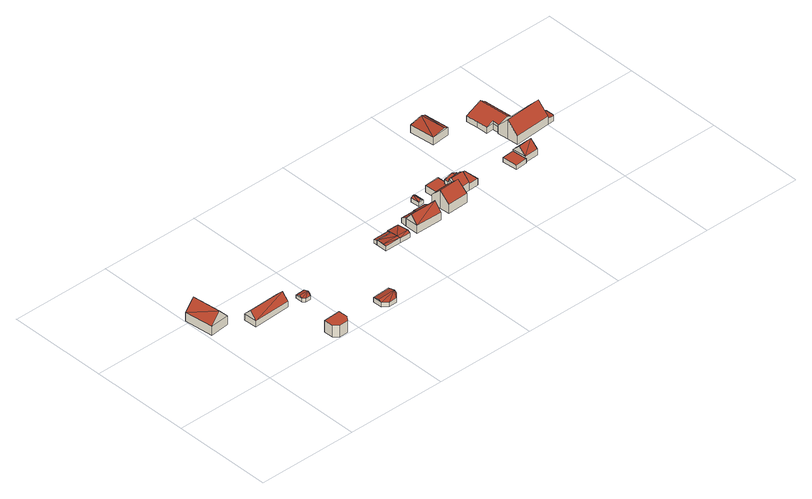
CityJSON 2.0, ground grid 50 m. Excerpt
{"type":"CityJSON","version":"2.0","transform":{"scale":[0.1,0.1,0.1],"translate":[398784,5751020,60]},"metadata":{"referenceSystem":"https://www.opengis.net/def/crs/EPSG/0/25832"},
"CityObjects":{
"building1":{"type":"Building","attributes":{"Gemeindeschluessel":"05515000","Geometrietyp2DReferenz":"3000","function":"31001_1000","roofType":"3100","measuredHeight":9.95},"address":[{"country":"Germany","locality":"Münster","thoroughfareNumber":"50","thoroughfareName":"Sandweg"}],"geometry":[{"type":"Solid","lod":"2","boundaries":[[[[0,1,2,3]],[[4,5,1,0]],[[6,7,5,4]],[[3,2,7,6]],[[0,8,4]],[[6,9,3]],[[9,8,0]],[[0,3,9]],[[6,4,8]],[[8,9,6]],[[1,5,7,2]]]],"semantics":{"surfaces":[{"type":"WallSurface"},{"type":"RoofSurface"},{"type":"GroundSurface"}],"values":[[0,0,0,0,0,0,1,1,1,1,2]]}}]},
"building2":{"type":"Building","attributes":{"Gemeindeschluessel":"05515000","Geometrietyp2DReferenz":"3000","function":"31001_1100","roofType":"3100","measuredHeight":6.4},"address":[{"country":"Germany","locality":"Münster","thoroughfareNumber":"50a","thoroughfareName":"Sandweg"}],"geometry":[{"type":"Solid","lod":"2","boundaries":[[[[10,11,12,13]],[[14,15,11,10]],[[16,17,15,14]],[[13,12,17,16]],[[10,18,14]],[[16,19,13]],[[19,18,10]],[[10,13,19]],[[18,19,16]],[[16,14,18]],[[11,15,17,12]]]],"semantics":{"surfaces":[{"type":"WallSurface"},{"type":"RoofSurface"},{"type":"GroundSurface"}],"values":[[0,0,0,0,0,0,1,1,1,1,2]]}}]},
"building3":{"type":"Building","attributes":{"Gemeindeschluessel":"05558044","Geometrietyp2DReferenz":"3000","function":"31001_2700","roofType":"9999","measuredHeight":6},"geometry":[{"type":"Solid","lod":"2","boundaries":[[[[20,21,22,23,24,25]],[[23,26,27,24]],[[22,28,26,23]],[[21,29,28,22]],[[20,30,29,21]],[[25,31,30,20]],[[24,27,31,25]],[[26,28,29,30,31,27]]]],"semantics":{"surfaces":[{"type":"RoofSurface"},{"type":"WallSurface"},{"type":"GroundSurface"}],"values":[[0,1,1,1,1,1,1,2]]}}]},
"building4":{"type":"Building","attributes":{"Gemeindeschluessel":"05515000","Geometrietyp2DReferenz":"3000","function":"31001_2700","roofType":"5000","measuredHeight":2.59},"geometry":[{"type":"Solid","lod":"2","boundaries":[[[[32,33,34,35]],[[36,37,33,32]],[[38,39,37,36]],[[40,41,39,38]],[[42,43,41,40]],[[35,34,43,42]],[[36,32,44,45]],[[38,45,40]],[[40,45,42]],[[42,45,35]],[[44,35,45]],[[45,38,36]],[[44,32,35]],[[33,37,39,41,43,34]]]],"semantics":{"surfaces":[{"type":"WallSurface"},{"type":"RoofSurface"},{"type":"GroundSurface"}],"values":[[0,0,0,0,0,0,1,1,1,1,1,0,0,2]]}}]},
"building5":{"type":"Building","attributes":{"Gemeindeschluessel":"05558044","Geometrietyp2DReferenz":"3000","function":"31001_2700","roofType":"5000","measuredHeight":3.17},"geometry":[{"type":"Solid","lod":"2","boundaries":[[[[46,47,48,49]],[[50,51,47,46]],[[52,53,51,50]],[[54,55,53,52]],[[56,57,55,54]],[[49,48,57,56]],[[58,46,49,59]],[[52,50,58]],[[54,52,58]],[[56,54,58]],[[58,59,56]],[[46,58,50]],[[56,59,49]],[[47,51,53,55,57,48]]]],"semantics":{"surfaces":[{"type":"WallSurface"},{"type":"RoofSurface"},{"type":"GroundSurface"}],"values":[[0,0,0,0,0,0,1,1,1,1,1,0,0,2]]}}]},
"building6":{"type":"Building","attributes":{"Gemeindeschluessel":"05515000","Geometrietyp2DReferenz":"3000","function":"31001_2460","roofType":"3100","measuredHeight":2.99},"geometry":[{"type":"Solid","lod":"2","boundaries":[[[[60,61,62,63]],[[64,65,61,60]],[[66,67,65,64]],[[63,62,67,66]],[[60,68,64]],[[66,69,63]],[[68,60,63]],[[63,69,68]],[[64,68,69]],[[69,66,64]],[[61,65,67,62]]]],"semantics":{"surfaces":[{"type":"WallSurface"},{"type":"RoofSurface"},{"type":"GroundSurface"}],"values":[[0,0,0,0,0,0,1,1,1,1,2]]}}]},
"building7":{"type":"Building","attributes":{"Gemeindeschluessel":"05515000","Geometrietyp2DReferenz":"3000","function":"51009_1610"},"children":["building7-1","building7-2"]},
"building7-1":{"type":"BuildingPart","attributes":{"roofType":"2100","measuredHeight":2.34},"parents":["building7"],"geometry":[{"type":"Solid","lod":"2","boundaries":[[[[70,62,61,71]],[[72,73,62,70]],[[74,75,73,72]],[[70,71,76,74,72]],[[61,62,73,75]],[[75,74,76,71,61]]]],"semantics":{"surfaces":[{"type":"WallSurface"},{"type":"RoofSurface"},{"type":"GroundSurface"},{"type":"ClosureSurface"}],"values":[[0,0,0,1,2,3]]}}]},
"building7-2":{"type":"BuildingPart","attributes":{"roofType":"3100","measuredHeight":3.02},"parents":["building7"],"geometry":[{"type":"Solid","lod":"2","boundaries":[[[[77,78,75,74,79]],[[80,81,78,77]],[[82,65,81,80]],[[77,83,80]],[[76,71,82,84,79]],[[84,83,77]],[[77,79,84]],[[82,80,83]],[[83,84,82]],[[78,81,65,61,75]],[[65,82,71,61]],[[76,79,74]],[[61,71,76,74,75]]]],"semantics":{"surfaces":[{"type":"WallSurface"},{"type":"RoofSurface"},{"type":"GroundSurface"},{"type":"ClosureSurface"}],"values":[[0,0,0,0,0,1,1,1,1,2,0,0,3]]}}]},
"building8":{"type":"Building","attributes":{"Gemeindeschluessel":"05515000","Geometrietyp2DReferenz":"3000","function":"31001_1000"},"address":[{"country":"Germany","locality":"Münster","thoroughfareNumber":"42","thoroughfareName":"Sandweg"}],"children":["building8-1","building8-2","building8-3"]},
"building8-1":{"type":"BuildingPart","attributes":{"roofType":"2100","measuredHeight":4.29},"parents":["building8"],"geometry":[{"type":"Solid","lod":"2","boundaries":[[[[85,86,87]],[[88,89,85,87]],[[90,91,89,88]],[[88,87,92,93,90]],[[85,89,91,94]],[[95,92,87,86]],[[94,95,86,85]],[[91,90,93,92,95,94]]]],"semantics":{"surfaces":[{"type":"WallSurface"},{"type":"RoofSurface"},{"type":"GroundSurface"},{"type":"ClosureSurface"}],"values":[[0,0,0,1,2,0,3,3]]}}]},
"building8-2":{"type":"BuildingPart","attributes":{"roofType":"2100","measuredHeight":4.17},"parents":["building8"],"geometry":[{"type":"Solid","lod":"2","boundaries":[[[[96,97,98,99,100]],[[101,102,91,90,103]],[[100,99,102,101]],[[103,93,92,96,100,101]],[[98,94,91,102,99]],[[97,96,92,95]],[[97,95,94,98]],[[90,93,103]],[[91,94,95,92,93,90]]]],"semantics":{"surfaces":[{"type":"WallSurface"},{"type":"RoofSurface"},{"type":"GroundSurface"},{"type":"ClosureSurface"}],"values":[[0,0,0,1,2,0,3,0,3]]}}]},
"building8-3":{"type":"BuildingPart","attributes":{"roofType":"3100","measuredHeight":8.23},"parents":["building8"],"geometry":[{"type":"Solid","lod":"2","boundaries":[[[[104,105,106,107]],[[108,109,105,104]],[[107,106,98,97]],[[104,110,108]],[[97,111,107]],[[111,110,104]],[[104,107,111]],[[110,111,97]],[[97,95,86,108,110]],[[105,109,85,94,98,106]],[[109,108,86,85]],[[85,86,95,94]],[[94,95,97,98]]]],"semantics":{"surfaces":[{"type":"WallSurface"},{"type":"RoofSurface"},{"type":"GroundSurface"},{"type":"ClosureSurface"}],"values":[[0,0,0,0,0,1,1,1,1,2,0,3,3]]}}]},
"building9":{"type":"Building","attributes":{"Gemeindeschluessel":"05515000","Geometrietyp2DReferenz":"3000","function":"31001_1310","roofType":"3100","measuredHeight":2.96},"geometry":[{"type":"Solid","lod":"2","boundaries":[[[[112,113,114,115]],[[116,117,113,112]],[[118,119,117,116]],[[115,114,119,118]],[[112,120,116]],[[118,121,115]],[[120,112,115]],[[115,121,120]],[[116,120,121]],[[121,118,116]],[[113,117,119,114]]]],"semantics":{"surfaces":[{"type":"WallSurface"},{"type":"RoofSurface"},{"type":"GroundSurface"}],"values":[[0,0,0,0,0,0,1,1,1,1,2]]}}]},
"building10":{"type":"Building","attributes":{"Gemeindeschluessel":"05515000","Geometrietyp2DReferenz":"3000","function":"31001_1000"},"address":[{"country":"Germany","locality":"Münster","thoroughfareNumber":"40","thoroughfareName":"Sandweg"}],"children":["building10-1","building10-2","building10-3"]},
"building10-1":{"type":"BuildingPart","attributes":{"roofType":"3100","measuredHeight":6.5},"parents":["building10"],"geometry":[{"type":"Solid","lod":"2","boundaries":[[[[122,123,124,125,126]],[[127,128,123,122]],[[129,130,128,127]],[[122,131,127]],[[126,132,133,131,122]],[[133,129,127]],[[127,131,133]],[[123,128,130,134,124]],[[135,136,126,125]],[[130,129,136,135,134]],[[124,134,135,125]],[[132,126,136]],[[133,132,136,129]]]],"semantics":{"surfaces":[{"type":"WallSurface"},{"type":"RoofSurface"},{"type":"GroundSurface"},{"type":"ClosureSurface"}],"values":[[0,0,0,0,1,1,1,2,0,3,3,0,3]]}}]},
"building10-2":{"type":"BuildingPart","attributes":{"roofType":"3100","measuredHeight":8.01},"parents":["building10"],"geometry":[{"type":"Solid","lod":"2","boundaries":[[[[137,138,130,129,139]],[[140,141,138,137]],[[139,142,137]],[[143,144,142,139]],[[137,142,144,145,146,140]],[[130,138,141,134]],[[133,132,143,139,129]],[[134,135,136,129,130]],[[136,132,133,129]],[[147,143,132,136,135]],[[141,140,147,135,134]],[[143,147,145,144]],[[147,140,146,145]]]],"semantics":{"surfaces":[{"type":"WallSurface"},{"type":"RoofSurface"},{"type":"GroundSurface"},{"type":"ClosureSurface"}],"values":[[0,0,0,1,1,2,0,3,3,0,3,0,3]]}}]},
"building10-3":{"type":"BuildingPart","attributes":{"roofType":"3100","measuredHeight":9.4},"parents":["building10"],"geometry":[{"type":"Solid","lod":"2","boundaries":[[[[148,149,150,151]],[[152,153,149,148]],[[154,155,153,152]],[[156,157,155,154]],[[125,124,157,156]],[[158,141,140,146,159]],[[160,161,141,158]],[[151,150,161,160]],[[145,147,135,125,156,154,152,148,159]],[[151,160,158,159,148]],[[149,153,155,157,124,134,141,161,150]],[[125,135,134,124]],[[145,159,146]],[[134,135,147,140,141]],[[147,145,146,140]]]],"semantics":{"surfaces":[{"type":"WallSurface"},{"type":"RoofSurface"},{"type":"GroundSurface"},{"type":"ClosureSurface"}],"values":[[0,0,0,0,0,0,0,0,1,1,2,3,0,3,3]]}}]},
"building11":{"type":"Building","attributes":{"Gemeindeschluessel":"05515000","Geometrietyp2DReferenz":"3000","function":"51009_1610","roofType":"1000","measuredHeight":3.25},"geometry":[{"type":"Solid","lod":"2","boundaries":[[[[162,157,124,163]],[[164,165,157,162]],[[166,167,165,164]],[[168,169,167,166]],[[170,123,169,168]],[[163,124,123,170]],[[168,166,164,162,163,170]],[[157,165,167,169,123,124]]]],"semantics":{"surfaces":[{"type":"WallSurface"},{"type":"RoofSurface"},{"type":"GroundSurface"}],"values":[[0,0,0,0,0,0,1,2]]}}]},
"building12":{"type":"Building","attributes":{"Gemeindeschluessel":"05515000","Geometrietyp2DReferenz":"3000","function":"51009_1611","roofType":"1000","measuredHeight":3.34},"geometry":[{"type":"Solid","lod":"2","boundaries":[[[[171,172,173,174]],[[175,176,172,171]],[[177,178,176,175]],[[174,173,178,177]],[[175,171,174,177]],[[172,176,178,173]]]],"semantics":{"surfaces":[{"type":"WallSurface"},{"type":"RoofSurface"},{"type":"GroundSurface"}],"values":[[0,0,0,0,1,2]]}}]},
"building13":{"type":"Building","attributes":{"Gemeindeschluessel":"05515000","Geometrietyp2DReferenz":"3000","function":"31001_2700","roofType":"3100","measuredHeight":4.81},"geometry":[{"type":"Solid","lod":"2","boundaries":[[[[179,180,181,182]],[[183,184,180,179]],[[185,186,184,183]],[[182,181,186,185]],[[179,187,183]],[[185,188,182]],[[187,179,182]],[[182,188,187]],[[183,187,188]],[[188,185,183]],[[180,184,186,181]]]],"semantics":{"surfaces":[{"type":"WallSurface"},{"type":"RoofSurface"},{"type":"GroundSurface"}],"values":[[0,0,0,0,0,0,1,1,1,1,2]]}}]},
"building14":{"type":"Building","attributes":{"Gemeindeschluessel":"05515000","Geometrietyp2DReferenz":"3000","function":"51009_1610","roofType":"1000","measuredHeight":2.31},"geometry":[{"type":"Solid","lod":"2","boundaries":[[[[189,190,191,192]],[[193,194,190,189]],[[195,196,194,193]],[[197,198,196,195]],[[192,191,198,197]],[[195,193,189,192,197]],[[190,194,196,198,191]]]],"semantics":{"surfaces":[{"type":"WallSurface"},{"type":"RoofSurface"},{"type":"GroundSurface"}],"values":[[0,0,0,0,0,1,2]]}}]},
"building15":{"type":"Building","attributes":{"Gemeindeschluessel":"05515000","Geometrietyp2DReferenz":"3000","function":"31001_2460","roofType":"3100","measuredHeight":6.73},"geometry":[{"type":"Solid","lod":"2","boundaries":[[[[199,200,190,201]],[[202,203,200,199]],[[204,194,203,202]],[[201,190,194,204]],[[199,205,202]],[[204,206,201]],[[206,205,199]],[[199,201,206]],[[204,202,205]],[[205,206,204]],[[200,203,194,190]]]],"semantics":{"surfaces":[{"type":"WallSurface"},{"type":"RoofSurface"},{"type":"GroundSurface"}],"values":[[0,0,0,0,0,0,1,1,1,1,2]]}}]},
"building16":{"type":"Building","attributes":{"Gemeindeschluessel":"05515000","Geometrietyp2DReferenz":"3000","function":"31001_1000","roofType":"5000","measuredHeight":6.25},"address":[{"country":"Germany","locality":"Münster","thoroughfareNumber":"34b","thoroughfareName":"Sandweg"}],"geometry":[{"type":"Solid","lod":"2","boundaries":[[[[207,208,209,210]],[[211,212,208,207]],[[213,214,212,211]],[[215,216,214,213]],[[217,218,216,215]],[[219,220,218,217]],[[221,222,220,219]],[[223,224,222,221]],[[210,209,224,223]],[[225,213,211,207,226,227,228,229]],[[230,225,229,231,232]],[[232,231,219,217]],[[231,229,228,221,219]],[[230,232,217,215]],[[225,230,215,213]],[[228,227,223,221]],[[227,226,210,223]],[[226,207,210]],[[208,212,214,216,218,220,222,224,209]]]],"semantics":{"surfaces":[{"type":"WallSurface"},{"type":"RoofSurface"},{"type":"GroundSurface"}],"values":[[0,0,0,0,0,0,0,0,0,1,1,0,0,0,0,0,0,0,2]]}}]},
"building17":{"type":"Building","attributes":{"Gemeindeschluessel":"05515000","Geometrietyp2DReferenz":"3000","function":"31001_1000"},"address":[{"country":"Germany","locality":"Münster","thoroughfareNumber":"34","thoroughfareName":"Sandweg"},{"country":"Germany","locality":"Münster","thoroughfareNumber":"34a","thoroughfareName":"Sandweg"}],"children":["building17-1","building17-2"]},
"building17-1":{"type":"BuildingPart","attributes":{"roofType":"3100","measuredHeight":9.82},"parents":["building17"],"geometry":[{"type":"Solid","lod":"2","boundaries":[[[[231,233,234,235]],[[236,237,233,231]],[[238,239,237,236]],[[240,241,239,238]],[[242,243,244,241,240]],[[245,246,247,248,249]],[[250,251,246,245]],[[252,253,251,250]],[[254,255,253,252]],[[235,234,255,254]],[[245,249,242,240,250]],[[238,236,231,235,254,252,250,240]],[[233,237,239,241,244,247,246,251,253,255,234]],[[248,243,242,249]],[[247,244,243,248]]]],"semantics":{"surfaces":[{"type":"WallSurface"},{"type":"RoofSurface"},{"type":"GroundSurface"},{"type":"ClosureSurface"}],"values":[[0,0,0,0,0,0,0,0,0,0,1,1,2,0,3]]}}]},
"building17-2":{"type":"BuildingPart","attributes":{"roofType":"2100","measuredHeight":3.04},"parents":["building17"],"geometry":[{"type":"Solid","lod":"2","boundaries":[[[[256,257,244,243]],[[258,259,257,256]],[[260,261,259,258]],[[262,263,261,260]],[[264,265,263,262]],[[248,247,265,264]],[[264,262,260,258,256,243,248]],[[257,259,261,263,265,247,244]],[[247,248,243,244]]]],"semantics":{"surfaces":[{"type":"WallSurface"},{"type":"RoofSurface"},{"type":"GroundSurface"},{"type":"ClosureSurface"}],"values":[[0,0,0,0,0,0,1,2,3]]}}]}
},
"vertices":[
[1,514,56],[1,514,10],[16,369,10],[16,369,56],[98,523,56],[98,523,10],[112,378,56],[112,378,10],[50,518,109],[64,374,109],
[374,362,39],[374,362,9],[187,354,9],[187,354,39],[377,296,39],[377,296,9],[189,288,39],[189,288,9],[376,329,73],[188,321,73],
[397,2,69],[441,3,69],[461,27,69],[459,74,69],[374,70,69],[376,23,69],[459,74,9],[374,70,9],[461,27,9],[441,3,9],[397,2,9],[376,23,9],
[443,318,26],[443,318,8],[444,284,8],[444,284,26],[489,320,26],[489,320,8],[491,286,26],[491,286,8],[481,273,26],[481,273,8],[455,271,26],[455,271,8],[444,295,34],[490,297,34],
[749,86,31],[749,86,9],[659,82,9],[659,82,31],[751,40,31],[751,40,9],[728,15,31],[728,15,9],[686,13,31],[686,13,9],[661,35,31],[661,35,9],[751,51,41],[660,47,41],
[1009,352,33],[1009,352,8],[931,354,8],[931,354,33],[1010,299,33],[1010,299,8],[930,299,33],[930,299,8],[1009,312,38],[930,313,38],
[931,354,31],[1009,352,31],[931,373,27],[931,373,8],[1009,373,27],[1009,373,8],[1009,353,31],
[1067,373,31],[1067,373,8],[1009,373,31],[1067,299,31],[1067,299,8],[1010,299,31],[1067,313,38],[1009,313,38],
[1108,368,6],[1108,368,46],[1108,368,49],[1109,397,31],[1109,397,6],[1178,396,31],[1178,396,6],[1178,368,48],[1178,377,43],[1178,368,6],[1178,368,46],
[1240,368,48],[1240,368,46],[1240,368,6],[1240,398,6],[1240,398,32],[1178,398,32],[1178,398,6],[1178,396,33],
[1108,300,46],[1108,300,6],[1241,299,6],[1241,299,46],[1107,368,46],[1107,368,6],[1107,334,88],[1241,334,88],
[1262,428,27],[1262,428,7],[1259,474,7],[1259,474,27],[1235,427,27],[1235,427,7],[1232,472,27],[1232,472,7],[1248,427,36],[1246,473,36],
[1389,437,60],[1389,437,7],[1390,417,7],[1390,417,49],[1390,417,60],[1458,440,60],[1458,440,7],[1458,420,60],[1458,420,7],[1433,439,72],[1394,417,61],[1434,419,72],[1394,417,7],[1394,417,49],[1394,417,60],
[1461,365,49],[1461,365,7],[1458,420,73],[1396,362,49],[1396,362,7],[1459,402,87],[1394,417,73],[1395,399,87],[1395,389,76],[1396,362,50],[1395,400,66],
[1292,357,101],[1292,357,7],[1294,307,7],[1294,307,54],[1289,407,54],[1289,407,7],[1325,409,54],[1325,409,7],[1325,414,49],[1325,414,7],[1396,362,100],[1396,362,101],[1399,312,54],[1399,312,7],
[1325,414,40],[1390,417,40],[1322,481,40],[1322,481,7],[1396,484,40],[1396,484,7],[1399,437,40],[1399,437,7],[1389,437,40],
[1507,442,41],[1507,442,8],[1458,440,8],[1458,440,41],[1511,367,41],[1511,367,8],[1461,365,41],[1461,365,8],
[1649,698,48],[1649,698,8],[1636,824,8],[1636,824,48],[1559,689,48],[1559,689,8],[1546,814,48],[1546,814,8],[1628,696,56],[1615,822,56],
[1753,414,31],[1753,414,8],[1693,411,8],[1693,411,31],[1758,343,31],[1758,343,8],[1758,339,31],[1758,339,8],[1698,334,31],[1698,334,8],
[1824,419,39],[1824,419,8],[1753,414,39],[1828,347,39],[1828,347,8],[1758,343,39],[1826,383,75],[1755,378,75],
[1777,598,37],[1777,598,6],[1812,600,6],[1812,600,37],[1773,653,37],[1773,653,6],[1768,713,37],[1768,713,6],[1879,722,37],[1879,722,6],[1891,571,37],[1891,571,6],[1892,570,37],[1892,570,6],[1814,564,37],[1814,564,6],[1814,565,37],[1814,565,6],[1854,720,68],[1812,600,50],[1814,565,49],[1814,564,49],[1866,568,68],[1879,722,49],[1892,570,49],[1891,571,49],
[1892,570,7],[1814,564,7],[1814,564,50],[1891,571,48],[1891,571,7],[1994,577,49],[1994,577,7],[1998,524,106],[1998,524,7],[1998,521,103],[1998,521,38],[1998,521,7],[1818,457,50],[1818,457,7],[2002,470,7],[2002,470,38],[2002,470,49],[1813,510,106],[1813,510,7],[1809,565,48],[1809,565,7],[1814,565,48],[1814,565,7],
[2032,523,33],[2032,523,7],[2038,518,32],[2038,518,7],[2041,481,32],[2041,481,7],[2035,474,33],[2035,474,7],[2035,472,33],[2035,472,7]
]}
